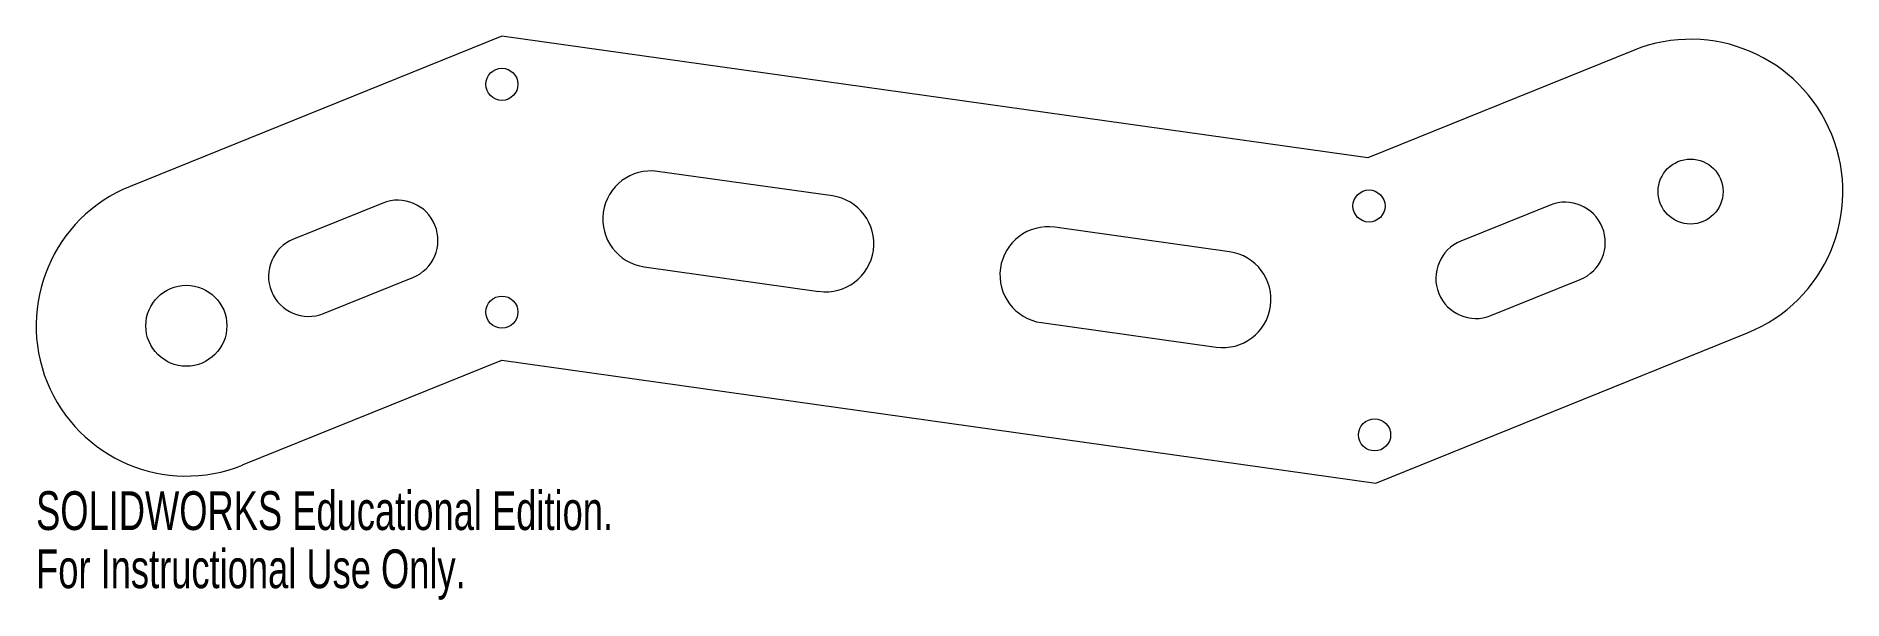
# Model space of a CAD drawing. Header units: millimetres. Extents: x -111 to 115, y -31 to 39.
import ezdxf

# ---------------------------------------------------------------- set-up
doc = ezdxf.new("R2010")
doc.units = ezdxf.units.MM
doc.styles.add('SLDTEXTSTYLE0', font='TXT', dxfattribs={"width": 0.7})

msp = doc.modelspace()

# ---------------------------------------------------------------- linework, layer by layer
at = {"color": 7, "linetype": 'Continuous', "lineweight": 15}
for p, q in [((-52.53, 39.07), (-98.88, 20.34)), ((55.41, 23.9), (-52.53, 39.07)), ((88.55, 37.29), (55.41, 23.9)), ((-11.34, 19.15), (-33.12, 22.21)), ((-67.38, 18.27), (-78.51, 13.77)), ((78.14, 18.01), (67.01, 13.52)), ((38.17, 12.19), (16.39, 15.25)), ((-34.79, 10.33), (-13.01, 7.26)), ((-74.76, 4.5), (-63.63, 9)), ((70.76, 4.25), (81.89, 8.74)), ((14.72, 3.37), (36.5, 0.31)), ((56.4, -16.63), (102.76, 2.1)), ((-84.86, -14.38), (-52.53, -1.32)), ((-52.53, -1.32), (56.4, -16.63))]:
    msp.add_line(p, q, dxfattribs=at)
for centre, radius in [((-52.53, 33.07), 2), ((95.65, 19.7), 4.05), ((55.56, 17.9), 2), ((-91.87, 2.98), 5.05), ((-52.53, 4.68), 2), ((56.26, -10.63), 2)]:
    msp.add_circle(centre, radius, dxfattribs=at)
for centre, radius, start, end in [((95.65, 19.7), 18.98, 292, 112), ((-91.87, 2.98), 18.73, 112, 292), ((-33.96, 16.27), 6, 82, 262), ((-65.51, 13.63), 5, 292, 112), ((-12.17, 13.21), 6, 262, 82), ((80.01, 13.38), 5, 292, 112), ((-76.63, 9.14), 5, 112, 292), ((15.55, 9.31), 6, 82, 262), ((68.89, 8.88), 5, 112, 292), ((37.34, 6.25), 6, 262, 82)]:
    msp.add_arc(centre, radius, start, end, dxfattribs=at)

# ---------------------------------------------------------------- texts
at = {"color": 7, "linetype": 'Continuous', "char_height": 4.8336, "attachment_point": 1, "style": 'SLDTEXTSTYLE0'}
for s, insert in [('SOLIDWORKS Educational Edition.', (-110.6, -17.65)), ('For Instructional Use Only.', (-110.6, -24.9))]:
    msp.add_mtext(s, dxfattribs=dict(at, insert=insert))

doc.saveas('drawing.dxf')
